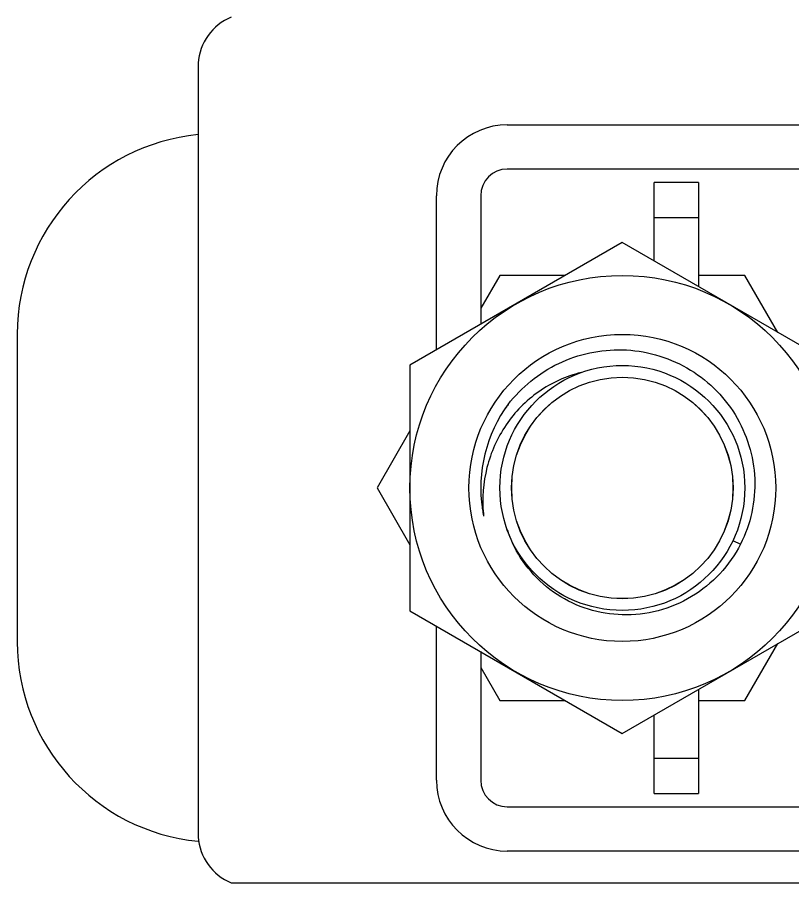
# Model space of a CAD drawing. Extents: x 27938 to 1507990, y 110129 to 923079.
# Drawn here: x 639765.9 to 640155.7, y 358378.1 to 358812.8 of the extents above; entities that cross this region are included whole.
import ezdxf

# ---------------------------------------------------------------- set-up
doc = ezdxf.new("R2010")
doc.units = 0
doc.header["$LTSCALE"] = 1000
doc.header["$MEASUREMENT"] = 0

msp = doc.modelspace()

# ---------------------------------------------------------------- linework, layer by layer
at = {"linetype": 'Continuous'}
for p, q in [((639856.82, 358789.73), (639856.82, 358401.11)), ((640012.17, 358758.76), (640305.79, 358758.76)), ((640305.79, 358736.51), (640012.17, 358736.51)), ((640086.02, 358690.4), (640086.02, 358729.84)), ((640108.27, 358729.84), (640086.02, 358729.84)), ((640108.27, 358729.84), (640108.27, 358677.56)), ((639976.58, 358645.71), (639976.58, 358723.17)), ((639998.83, 358723.17), (639998.83, 358658.55)), ((640108.27, 358712.04), (640086.02, 358712.04)), ((640070.01, 358699.65), (639963.24, 358638)), ((640176.78, 358638), (640070.01, 358699.65)), ((640008.36, 358683.13), (639998.83, 358666.61)), ((640041.4, 358683.13), (640008.36, 358683.13)), ((640131.65, 358683.13), (640108.27, 358683.13)), ((640148.17, 358654.52), (640131.65, 358683.13)), ((639765.88, 358653.63), (639765.88, 358499.09)), ((639963.24, 358638), (639963.24, 358514.71)), ((639963.24, 358604.97), (639946.72, 358576.36)), ((639946.72, 358576.36), (639963.24, 358547.75)), ((640125.59, 358549.92), (640129.4, 358548.1)), ((640014.73, 358548.82), (640014.67, 358548.95)), ((639963.24, 358514.71), (640070.01, 358453.07)), ((640070.01, 358453.07), (640176.78, 358514.71)), ((639976.58, 358429.55), (639976.58, 358507.01)), ((640131.65, 358469.59), (640148.17, 358498.2)), ((639998.83, 358494.17), (639998.83, 358429.55)), ((639998.83, 358486.11), (640008.36, 358469.59)), ((640108.27, 358475.16), (640108.27, 358422.88)), ((640008.36, 358469.59), (640041.4, 358469.59)), ((640108.27, 358469.59), (640131.65, 358469.59)), ((640086.02, 358422.88), (640086.02, 358462.32)), ((640086.02, 358440.67), (640108.27, 358440.67)), ((640086.02, 358422.88), (640108.27, 358422.88)), ((640012.17, 358416.2), (640305.79, 358416.2)), ((640305.79, 358393.96), (640012.17, 358393.96)), ((640114.52, 358393.85), (640025.49, 358393.85)), ((639873.45, 358378.07), (640267.22, 358378.07))]:
    msp.add_line(p, q, dxfattribs=at)
for radius in [106.77, 77.12, 61.55, 55.64, 55.61]:
    msp.add_circle((640070.01, 358576.36), radius, dxfattribs=at)
for centre, radius, start, end in [((639883.46, 358788.03), 26.69, 112.0243, 176.3478), ((640012.17, 358723.17), 35.59, 90, 180), ((639866.56, 358653.63), 100.68, 95.5519, 180), ((640012.17, 358723.17), 13.35, 90, 180), ((640070.05, 358576.32), 71.21, 143.0314, 144.3178), ((640070.01, 358576.36), 71.16, 146.4585, 191.4585), ((640069.86, 358576.45), 70.98, 144.3173, 146.4575), ((640068.81, 358575), 70.94, 143.2578, 145.0125), ((640068.92, 358574.92), 71.07, 142.4074, 143.2582), ((640070.04, 358576.36), 71.19, 187.6522, 190.0536), ((640069.76, 358576.31), 70.91, 190.0541, 191.458), ((640070.45, 358569.67), 70.58, 185.1831, 186.0541), ((640070.73, 358574.72), 61.7, 198.159, 204.6875), ((639866.56, 358499.09), 100.68, 180, 264.4481), ((640012.17, 358429.55), 35.59, 180, 270), ((640012.17, 358429.55), 13.35, 180, 270), ((639883.46, 358402.81), 26.69, 183.6522, 247.9757)]:
    msp.add_arc(centre, radius, start, end, dxfattribs=at)
for points, knots in [([(640012.61, 358618.28), (640019.26, 358626.92), (640036.85, 358641.3), (640059.11, 358646.03), (640070.01, 358645.75)], [0, 0, 0, 0, 0.500072, 1, 1, 1, 1]), ([(640070.01, 358645.75), (640081.24, 358645.46), (640103.95, 358639.19), (640129.13, 358614.75), (640139.53, 358581.21), (640134.5, 358558.11), (640129.4, 358548.1)], [0, 0, 0, 0, 0.250101, 0.50014, 0.750107, 1, 1, 1, 1]), ([(640049.29, 358634.31), (640041.71, 358632.5), (640027.11, 358625.88), (640010.4, 358608.8), (640000.65, 358586.99), (639999.46, 358571.07), (640000.16, 358563.29)], [0, 0, 0, 0, 0.249708, 0.499636, 0.749734, 1, 1, 1, 1]), ([(640070.01, 358512.61), (640058.56, 358512.93), (640035.38, 358520.01), (640019.53, 358538.43), (640014.73, 358548.82)], [0, 0, 0, 0, 0.500095, 1, 1, 1, 1]), ([(640129.4, 358548.1), (640123.95, 358537.41), (640106.7, 358518.67), (640082, 358512.27), (640070.01, 358512.61)], [0, 0, 0, 0, 0.500108, 1, 1, 1, 1])]:
    msp.add_open_spline(points, degree=3, knots=knots, dxfattribs=at)

doc.saveas('drawing.dxf')
